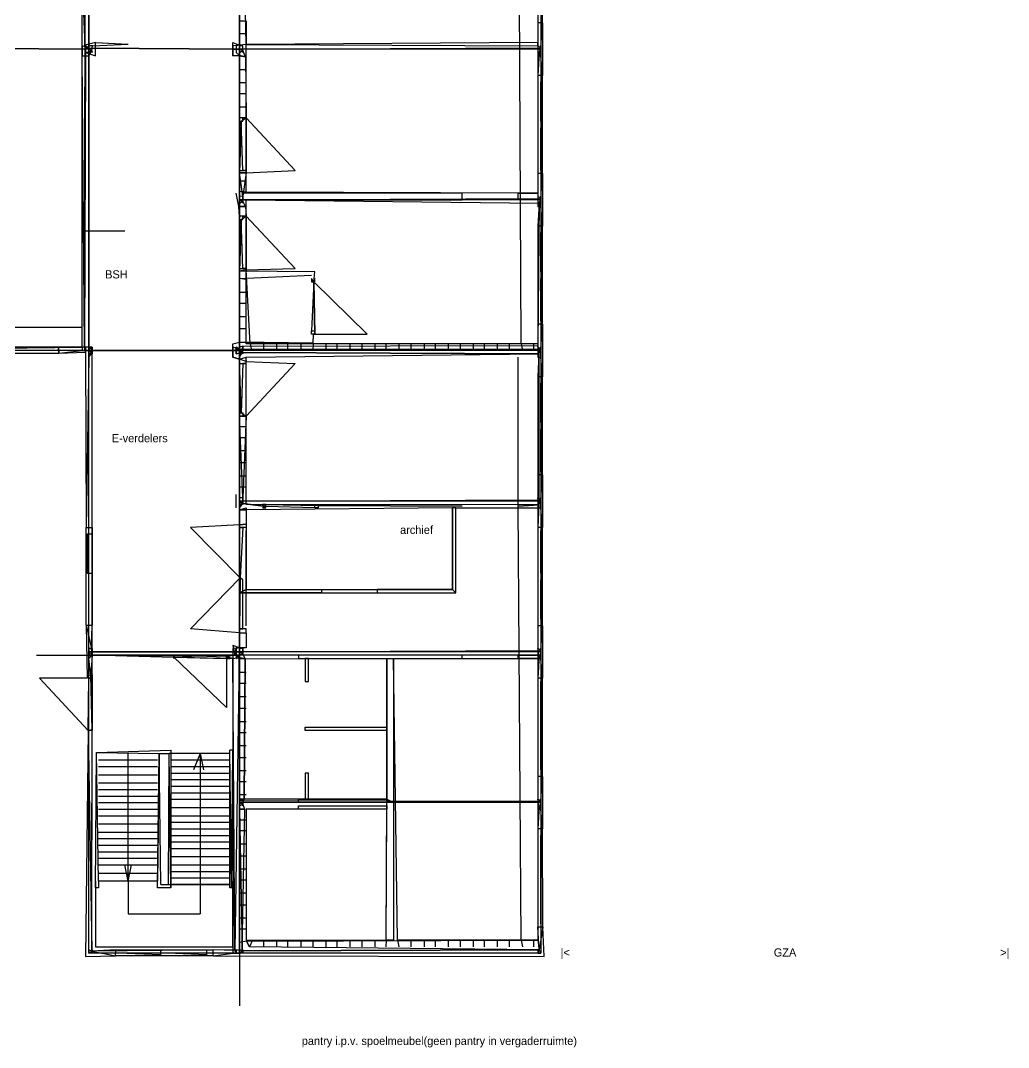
# Model space of a CAD drawing. Header units: metres. Extents: x -641 to 2745, y -1284 to 599.
# Drawn here: x 1085.2 to 1386.7, y -777.8 to -464.3 of the extents above; entities that cross this region are included whole.
import ezdxf

# ---------------------------------------------------------------- set-up
doc = ezdxf.new("R2010")
doc.units = ezdxf.units.M

msp = doc.modelspace()

# ---------------------------------------------------------------- linework, layer by layer
for p, q in [((1238, -563), (1237, -381)), ((1102.89, -429), (1104.83, -471.83)), ((1104.83, -471.83), (1105, -427)), ((1243, -435), (1243, -465)), ((1244.5, -465), (1244.5, -435)), ((1154, -464.5), (1152, -464.5)), ((1154, -464.5), (1152, -464.5)), ((1154, -464.5), (1152, -464.5)), ((1152, -471.75), (1152, -464.5)), ((1154, -464.5), (1154, -471.57)), ((1243, -465), (1243, -472)), ((1244.5, -465), (1243, -465)), ((1244, -472.64), (1244.5, -465)), ((1244.5, -465), (1244.5, -481)), ((1154, -468.33), (1152, -468.33)), ((1154, -468.33), (1152, -468.33)), ((1154, -468.33), (1152, -468.33)), ((1108, -471), (1104.83, -471.83)), ((1107.14, -472), (1118, -471.5)), ((1108, -475), (1108, -471)), ((1108, -471), (1118, -471.5)), ((1150, -475), (1150, -471)), ((1150, -471), (1152, -471.75)), ((1154, -471.57), (1152, -471.75)), ((1154, -471.57), (1152, -471.75)), ((1104.67, -564), (1104, -475)), ((1105, -474), (1104.67, -564)), ((1105, -474), (1108, -475)), ((1152, -474.9), (1150, -475)), ((1153.83, -475.33), (1152, -474.9)), ((1153.83, -475.33), (1152, -474.9)), ((1153.83, -475.33), (1152, -474.9)), ((1152, -494), (1152, -474.9)), ((1152, -474.9), (1153.83, -475.33)), ((1153.83, -475.33), (1154, -494)), ((1243.5, -474.17), (1243, -481)), ((1244.5, -481), (1244, -475)), ((1154, -479.33), (1152, -479.33)), ((1154, -479.33), (1152, -479.33)), ((1154, -479.33), (1152, -479.33)), ((1244.5, -481), (1243, -481)), ((1243, -481), (1243, -511)), ((1244.5, -511), (1244.5, -481)), ((1154, -483.33), (1152, -483.33)), ((1154, -483.33), (1152, -483.33)), ((1154, -483.33), (1152, -483.33)), ((1244, -495), (1244, -483)), ((1154, -486.67), (1152, -486.67)), ((1154, -486.67), (1152, -486.67)), ((1154, -486.67), (1152, -486.67)), ((1154, -490.67), (1152, -490.67)), ((1154, -490.67), (1152, -490.67)), ((1154, -490.67), (1152, -490.67)), ((1154, -494), (1152, -494)), ((1152.5, -495), (1152, -510.75)), ((1244, -510), (1244, -497)), ((1153, -517.91), (1152, -510.75)), ((1152, -510.75), (1154, -510.75)), ((1154, -510.75), (1153, -517.91)), ((1154, -513.33), (1152, -513.33)), ((1154, -513.33), (1152, -513.33)), ((1154, -513.33), (1152, -513.33)), ((1243, -511), (1243, -518)), ((1244.5, -511), (1243, -511)), ((1244, -518.62), (1244.5, -511)), ((1244.5, -511), (1244.5, -527)), ((1151.8, -521), (1151, -517)), ((1154, -516.67), (1152, -516.5)), ((1154, -516.67), (1152, -516.5)), ((1153, -517.91), (1153, -517.91)), ((1153, -519.43), (1153, -517.91)), ((1243.5, -520), (1243, -527)), ((1153.8, -521), (1151.8, -521)), ((1153.8, -521), (1151.8, -521)), ((1152, -524), (1151.8, -521)), ((1151.8, -521), (1153.8, -521)), ((1153.8, -521), (1154, -524)), ((1244.5, -527), (1244, -521)), ((1154, -524), (1152, -524)), ((1152.5, -525), (1152, -540.75)), ((1105, -528.5), (1117, -528.5)), ((1105, -528.5), (1117, -528.5)), ((1244.5, -527), (1243, -527)), ((1243, -527), (1243, -557)), ((1244, -541), (1244, -529)), ((1244.5, -557), (1244.5, -527)), ((1175, -541), (1152, -540.75)), ((1152, -540.75), (1152, -562.4)), ((1152, -543), (1174, -542)), ((1155.25, -563), (1154, -540.33)), ((1174.71, -544), (1175, -541)), ((1154, -543.33), (1152, -543)), ((1154, -543.33), (1152, -543)), ((1154, -543.33), (1152, -543)), ((1174.71, -544), (1174, -559)), ((1244, -556), (1244, -543)), ((1154, -547.33), (1152, -547.33)), ((1154, -547.33), (1152, -547.33)), ((1154, -547.33), (1152, -547.33)), ((1154, -550.67), (1152, -550.67)), ((1154, -550.67), (1152, -550.67)), ((1154, -550.67), (1152, -550.67)), ((1154, -554.67), (1152, -554.67)), ((1154, -554.67), (1152, -554.67)), ((1154, -554.67), (1152, -554.67)), ((1104, -558), (1062, -558)), ((1243, -557), (1243, -563.5)), ((1244.5, -557), (1243, -557)), ((1244, -564.62), (1244.5, -557)), ((1244.5, -557), (1244.5, -573)), ((1154, -558.33), (1152, -558.33)), ((1154, -558.33), (1152, -558.33)), ((1154, -558.33), (1152, -558.33)), ((1174.43, -562.71), (1174.6, -560)), ((1174.43, -562.71), (1174.6, -560)), ((1096.8, -564), (1067, -564)), ((1104.67, -564), (1096.8, -564)), ((1096.8, -564), (1096.83, -565.83)), ((1096.8, -564), (1096.83, -565.83)), ((1096.83, -565.83), (1096.8, -564)), ((1150, -563), (1152, -562.4)), ((1150, -567), (1150, -563)), ((1152, -564.62), (1152, -562.4)), ((1152, -562.4), (1174.43, -562.71)), ((1174.43, -562.71), (1152, -562.4)), ((1152.83, -565.65), (1153, -563.71)), ((1153, -563.71), (1243, -563.5)), ((1155.25, -563), (1155.67, -565)), ((1155.25, -563), (1155.67, -565)), ((1155.25, -563), (1155.67, -565)), ((1159.33, -563), (1159.33, -565)), ((1159.33, -563), (1159.33, -565)), ((1159.33, -563), (1159.33, -565)), ((1163.33, -563), (1163.33, -565)), ((1163.33, -563), (1163.33, -565)), ((1163.33, -563), (1163.33, -565)), ((1166.67, -563), (1166.67, -565)), ((1166.67, -563), (1166.67, -565)), ((1166.67, -563), (1166.67, -565)), ((1170.67, -563), (1170.67, -565)), ((1170.67, -563), (1170.67, -565)), ((1170.67, -563), (1170.67, -565)), ((1174.43, -562.71), (1174.33, -565)), ((1174.43, -562.71), (1174.33, -565)), ((1174.43, -562.71), (1174.33, -565)), ((1178.33, -563), (1178.33, -565)), ((1178.33, -563), (1178.33, -565)), ((1178.33, -563), (1178.33, -565)), ((1181.67, -563), (1181.67, -565)), ((1181.67, -563), (1181.67, -565)), ((1181.67, -563), (1181.67, -565)), ((1185.67, -563), (1185.67, -565)), ((1185.67, -563), (1185.67, -565)), ((1185.67, -563), (1185.67, -565)), ((1189.33, -563), (1189.33, -565)), ((1189.33, -563), (1189.33, -565)), ((1189.33, -563), (1189.33, -565)), ((1193.33, -563), (1193.33, -565)), ((1193.33, -563), (1193.33, -565)), ((1193.33, -563), (1193.33, -565)), ((1196.67, -563), (1196.67, -565)), ((1196.67, -563), (1196.67, -565)), ((1196.67, -563), (1196.67, -565)), ((1200.67, -563), (1200.67, -565)), ((1200.67, -563), (1200.67, -565)), ((1200.67, -563), (1200.67, -565)), ((1204.33, -563), (1204.33, -565)), ((1204.33, -563), (1204.33, -565)), ((1204.33, -563), (1204.33, -565)), ((1208.33, -563), (1208.33, -565)), ((1208.33, -563), (1208.33, -565)), ((1208.33, -563), (1208.33, -565)), ((1211.67, -563), (1211.67, -565)), ((1211.67, -563), (1211.67, -565)), ((1211.67, -563), (1211.67, -565)), ((1215.67, -563), (1215.67, -565)), ((1215.67, -563), (1215.67, -565)), ((1215.67, -563), (1215.67, -565)), ((1219.33, -563), (1219.33, -565)), ((1219.33, -563), (1219.33, -565)), ((1219.33, -563), (1219.33, -565)), ((1223.33, -563), (1223.33, -565)), ((1223.33, -563), (1223.33, -565)), ((1223.33, -563), (1223.33, -565)), ((1226.67, -563), (1226.67, -565)), ((1226.67, -563), (1226.67, -565)), ((1226.67, -563), (1226.67, -565)), ((1230.67, -563), (1230.67, -565)), ((1230.67, -563), (1230.67, -565)), ((1230.67, -563), (1230.67, -565)), ((1234.33, -563), (1234.33, -565)), ((1234.33, -563), (1234.33, -565)), ((1234.33, -563), (1234.33, -565)), ((1238, -563), (1238.33, -565)), ((1238, -563), (1238.33, -565)), ((1238, -563), (1238.33, -565)), ((1241.67, -563), (1241.67, -565)), ((1241.67, -563), (1241.67, -565)), ((1241.67, -563), (1241.67, -565)), ((1243, -563.5), (1243.31, -566)), ((1067, -565.8), (1096.83, -565.83)), ((1096, -565), (1082.75, -565)), ((1096.83, -565.83), (1104, -565)), ((1096.83, -565.83), (1105, -565.5)), ((1105, -565.5), (1105.2, -619)), ((1106, -567), (1105.2, -619)), ((1107, -619), (1107, -565.62)), ((1152, -567.67), (1150, -567)), ((1152, -567.67), (1154, -567)), ((1152.83, -565.65), (1243.31, -566)), ((1243.31, -566), (1152.83, -565.65)), ((1243.31, -566), (1152.83, -565.65)), ((1237, -612.5), (1237, -567)), ((1243.31, -566), (1243, -573)), ((1244.5, -573), (1244, -567)), ((1152.5, -584), (1152, -567.67)), ((1154, -568.33), (1152, -567.67)), ((1244.5, -573), (1243, -573)), ((1243, -573), (1243, -603)), ((1244.5, -603), (1244.5, -573)), ((1244, -587), (1244, -575)), ((1153, -610), (1152, -585)), ((1152, -585), (1154, -585)), ((1154, -585), (1153, -610)), ((1154, -588.33), (1152, -588.33)), ((1154, -588.33), (1152, -588.33)), ((1154, -588.33), (1152, -588.33)), ((1244, -602), (1244, -589)), ((1154, -591.67), (1152, -591.67)), ((1154, -591.67), (1152, -591.67)), ((1154, -591.67), (1152, -591.67)), ((1154, -595.67), (1152, -595.67)), ((1154, -595.67), (1152, -595.67)), ((1154, -595.67), (1152, -595.67)), ((1154, -599.33), (1152, -599.33)), ((1154, -599.33), (1152, -599.33)), ((1154, -599.33), (1152, -599.33)), ((1154, -603.33), (1152, -603.33)), ((1154, -603.33), (1152, -603.33)), ((1154, -603.33), (1152, -603.33)), ((1243, -603), (1243, -610)), ((1244.5, -603), (1243, -603)), ((1244, -610.62), (1244.5, -603)), ((1244.5, -603), (1244.5, -619)), ((1154, -606.67), (1152, -606.67)), ((1154, -606.67), (1152, -606.67)), ((1154, -606.67), (1152, -606.67)), ((1151, -613), (1151, -609)), ((1153, -610), (1153, -610)), ((1154, -613.67), (1152, -613.67)), ((1154, -613.67), (1152, -613.67)), ((1154, -613.67), (1152, -613.67)), ((1152, -618.17), (1152, -613.67)), ((1152, -613.67), (1154, -613.67)), ((1160, -612.6), (1153, -611.71)), ((1153, -611.71), (1160, -612.6)), ((1154, -613.67), (1154, -618)), ((1175, -613), (1160, -612.6)), ((1176, -612.33), (1220, -612.5)), ((1220, -612.5), (1176, -612.33)), ((1243.3, -612.1), (1237, -612.5)), ((1237, -612.5), (1243.3, -612.1)), ((1238, -745), (1237, -612.5)), ((1243.3, -612.1), (1243, -619)), ((1244.5, -619), (1244, -613)), ((1105.17, -648.83), (1105.2, -619)), ((1105.2, -619), (1107, -619)), ((1105.2, -619), (1107, -619)), ((1107, -619), (1107, -648.8)), ((1154, -618), (1152, -618.17)), ((1154, -618), (1152, -618.17)), ((1154, -618), (1152, -618.17)), ((1154, -649), (1154, -620)), ((1244.5, -619), (1243, -619)), ((1243, -619), (1243, -649)), ((1244, -633), (1244, -620)), ((1244.5, -649), (1244.5, -619)), ((1105.5, -621), (1107, -621)), ((1105.5, -621), (1105.5, -633)), ((1105.5, -633), (1107, -633)), ((1106, -648), (1106, -635)), ((1106, -635), (1106, -635)), ((1244, -647), (1244, -635)), ((1105.17, -648.83), (1107, -648.8)), ((1105.17, -648.83), (1107, -648.8)), ((1105.17, -648.83), (1107, -648.8)), ((1105.17, -648.83), (1105.5, -665)), ((1105.17, -648.83), (1106.86, -656)), ((1106.86, -656), (1107, -648.8)), ((1154, -651.33), (1152, -651.14)), ((1154, -651.33), (1152, -651.14)), ((1154, -651.33), (1152, -651.14)), ((1152, -655.78), (1152, -651.14)), ((1152, -651.14), (1154, -651.33)), ((1154, -651.33), (1154, -655.75)), ((1243, -649), (1243, -656)), ((1244.5, -649), (1243, -649)), ((1244, -656.58), (1244.5, -649)), ((1244.5, -649), (1244.5, -665)), ((1152, -655.78), (1150, -655)), ((1150, -655), (1150.6, -657.8)), ((1107, -657.89), (1106.6, -664.2)), ((1132, -658.57), (1107, -657.89)), ((1107, -657.89), (1132, -658.57)), ((1133, -658), (1148, -658.5)), ((1148, -658.5), (1150.6, -657.8)), ((1154, -655.75), (1152, -655.78)), ((1154, -655.75), (1152, -655.78)), ((1154, -655.75), (1152, -655.78)), ((1243.44, -658), (1243, -665)), ((1106.6, -664.2), (1106, -659)), ((1150, -659), (1148, -658.5)), ((1150.6, -748.2), (1150, -659)), ((1151.92, -658.75), (1150.6, -748.2)), ((1153.75, -659.12), (1151.92, -658.75)), ((1153.75, -659.12), (1151.92, -658.75)), ((1153.75, -659.12), (1151.92, -658.75)), ((1152, -702.33), (1151.92, -658.75)), ((1151.92, -658.75), (1153.75, -659.12)), ((1153.75, -659.12), (1153.38, -702)), ((1244.5, -665), (1244, -659)), ((1107, -680.75), (1106.6, -664.2)), ((1154, -663.33), (1152, -663.33)), ((1154, -663.33), (1152, -663.33)), ((1154, -663.33), (1152, -663.33)), ((1154, -666.67), (1152, -666.67)), ((1154, -666.67), (1152, -666.67)), ((1154, -666.67), (1152, -666.67)), ((1244.5, -665), (1243, -665)), ((1243, -665), (1243, -695)), ((1244, -679.5), (1244, -666)), ((1244.5, -695), (1244.5, -665)), ((1154, -670.67), (1152, -670.67)), ((1154, -670.67), (1152, -670.67)), ((1154, -670.67), (1152, -670.67)), ((1154, -674.33), (1152, -674.33)), ((1154, -674.33), (1152, -674.33)), ((1154, -674.33), (1152, -674.33)), ((1154, -678.33), (1152, -678.33)), ((1154, -678.33), (1152, -678.33)), ((1154, -678.33), (1152, -678.33)), ((1244, -693), (1244, -679.5)), ((1105.8, -681), (1105, -750)), ((1105.8, -681), (1106.93, -748.4)), ((1106.93, -748.4), (1107, -680.75)), ((1154, -681.67), (1152, -681.67)), ((1154, -681.67), (1152, -681.67)), ((1154, -681.67), (1152, -681.67)), ((1154, -685.67), (1152, -685.67)), ((1154, -685.67), (1152, -685.67)), ((1154, -685.67), (1152, -685.67)), ((1108, -729), (1108.33, -687.67)), ((1118, -727), (1118, -688)), ((1127, -729), (1127.5, -688)), ((1128, -728), (1127.5, -688)), ((1127.5, -688), (1130.5, -688)), ((1130.33, -728), (1130.5, -688)), ((1131, -729), (1130.5, -688)), ((1140, -688), (1138, -693)), ((1140, -688), (1140, -728)), ((1140, -688), (1141, -693)), ((1149.5, -729), (1149, -687)), ((1149.5, -729), (1150, -688)), ((1154, -689.33), (1152, -689.33)), ((1154, -689.33), (1152, -689.33)), ((1154, -689.33), (1152, -689.33)), ((1109, -690), (1127, -690)), ((1109, -692), (1127, -692)), ((1131, -690), (1149, -690)), ((1131, -692), (1149, -692)), ((1109, -694.5), (1127, -694.5)), ((1109, -694.5), (1127, -694.5)), ((1131, -694), (1149, -694)), ((1154, -693.33), (1152, -693.33)), ((1154, -693.33), (1152, -693.33)), ((1154, -693.33), (1152, -693.33)), ((1243, -695), (1243, -702)), ((1244.5, -695), (1243, -695)), ((1244, -702.58), (1244.5, -695)), ((1244.5, -695), (1244.5, -711)), ((1109, -697), (1127, -697)), ((1109, -699), (1127, -699)), ((1131, -696), (1149, -696)), ((1131, -698), (1149, -698)), ((1154, -696.67), (1152, -696.67)), ((1154, -696.67), (1152, -696.67)), ((1154, -696.67), (1152, -696.67)), ((1109, -701), (1127, -701)), ((1131, -700), (1149, -700)), ((1131, -702), (1149, -702)), ((1154, -700.67), (1152, -700.67)), ((1154, -700.67), (1152, -700.67)), ((1154, -700.67), (1152, -700.67)), ((1153.38, -702), (1152, -702.33)), ((1109, -703), (1127, -703)), ((1109, -705), (1127, -705)), ((1131, -704.5), (1149, -704.5)), ((1131, -704.5), (1149, -704.5)), ((1153.6, -705), (1152, -705)), ((1153.6, -705), (1152, -705)), ((1152, -705), (1152.8, -748.3)), ((1152.8, -748.3), (1153.6, -705)), ((1243.5, -704), (1243, -711)), ((1244.5, -711), (1244, -705)), ((1109, -707), (1127, -707)), ((1131, -707), (1149, -707)), ((1154, -708.33), (1152, -708.33)), ((1154, -708.33), (1152, -708.33)), ((1154, -708.33), (1152, -708.33)), ((1109, -709.5), (1127, -709.5)), ((1109, -709.5), (1127, -709.5)), ((1131, -709), (1149, -709)), ((1131, -711), (1149, -711)), ((1244.5, -711), (1243, -711)), ((1243, -711), (1243, -741)), ((1244.6, -741), (1244.5, -711)), ((1109, -712), (1127, -712)), ((1109, -714), (1127, -714)), ((1131, -713), (1149, -713)), ((1154, -711.67), (1152, -711.67)), ((1154, -711.67), (1152, -711.67)), ((1154, -711.67), (1152, -711.67)), ((1244, -726.5), (1244, -713)), ((1109, -716), (1127, -716)), ((1131, -715), (1149, -715)), ((1131, -717), (1149, -717)), ((1154, -715.67), (1152, -715.67)), ((1154, -715.67), (1152, -715.67)), ((1154, -715.67), (1152, -715.67)), ((1109, -718), (1127, -718)), ((1109, -720), (1127, -720)), ((1131, -719.5), (1149, -719.5)), ((1131, -719.5), (1149, -719.5)), ((1154, -719.33), (1152, -719.33)), ((1154, -719.33), (1152, -719.33)), ((1154, -719.33), (1152, -719.33)), ((1109, -722), (1127, -722)), ((1118, -727), (1117, -722)), ((1118, -727), (1119, -722)), ((1131, -722), (1149, -722)), ((1131, -724), (1149, -724)), ((1154, -723.33), (1152, -723.33)), ((1154, -723.33), (1152, -723.33)), ((1154, -723.33), (1152, -723.33)), ((1109, -724.5), (1127, -724.5)), ((1109, -724.5), (1127, -724.5)), ((1118, -727), (1118, -737)), ((1131, -726), (1149, -726)), ((1154, -726.67), (1152, -726.67)), ((1154, -726.67), (1152, -726.67)), ((1154, -726.67), (1152, -726.67)), ((1244, -740), (1244, -726.5)), ((1128, -728), (1130.33, -728)), ((1130.33, -728), (1149, -728)), ((1140, -728), (1140, -737)), ((1154, -730.67), (1152, -730.67)), ((1154, -730.67), (1152, -730.67)), ((1154, -730.67), (1152, -730.67)), ((1154, -734.33), (1152, -734.33)), ((1154, -734.33), (1152, -734.33)), ((1154, -734.33), (1152, -734.33)), ((1118, -737), (1140, -737)), ((1154, -738.33), (1152, -738.33)), ((1154, -738.33), (1152, -738.33)), ((1154, -738.33), (1152, -738.33)), ((1154, -741.67), (1152, -741.67)), ((1154, -741.67), (1152, -741.67)), ((1154, -741.67), (1152, -741.67)), ((1244.6, -741), (1243, -741)), ((1243.42, -748), (1243, -741)), ((1244.6, -741), (1243, -741)), ((1244.6, -741), (1243.42, -748)), ((1245, -750), (1244.6, -741)), ((1154.17, -745.33), (1152, -745.67)), ((1154.17, -745.33), (1152, -745.67)), ((1154.17, -745.33), (1152, -745.67)), ((1154.17, -745.33), (1243, -745)), ((1154.17, -745.33), (1155, -747)), ((1155, -747), (1154.17, -745.33)), ((1156, -745), (1155, -747)), ((1156, -745), (1155, -747)), ((1159.33, -745), (1159.33, -747)), ((1159.33, -745), (1159.33, -747)), ((1159.33, -745), (1159.33, -747)), ((1163.33, -745), (1163.33, -747)), ((1163.33, -745), (1163.33, -747)), ((1163.33, -745), (1163.33, -747)), ((1166.67, -745), (1166.67, -747)), ((1166.67, -745), (1166.67, -747)), ((1166.67, -745), (1166.67, -747)), ((1170.67, -745), (1170.67, -747)), ((1170.67, -745), (1170.67, -747)), ((1170.67, -745), (1170.67, -747)), ((1174.33, -745), (1174.33, -747)), ((1174.33, -745), (1174.33, -747)), ((1174.33, -745), (1174.33, -747)), ((1178.33, -745), (1178.33, -747)), ((1178.33, -745), (1178.33, -747)), ((1178.33, -745), (1178.33, -747)), ((1181.67, -745), (1181.67, -747)), ((1181.67, -745), (1181.67, -747)), ((1181.67, -745), (1181.67, -747)), ((1185.67, -745), (1185.67, -747)), ((1185.67, -745), (1185.67, -747)), ((1185.67, -745), (1185.67, -747)), ((1189.33, -745), (1189.33, -747)), ((1189.33, -745), (1189.33, -747)), ((1189.33, -745), (1189.33, -747)), ((1193.33, -745), (1193.33, -747)), ((1193.33, -745), (1193.33, -747)), ((1193.33, -745), (1193.33, -747)), ((1196.8, -745), (1196.67, -747)), ((1196.8, -745), (1196.67, -747)), ((1196.8, -745), (1196.67, -747)), ((1200.25, -745), (1200.67, -747)), ((1200.25, -745), (1200.67, -747)), ((1200.25, -745), (1200.67, -747)), ((1204.33, -745), (1204.33, -747)), ((1204.33, -745), (1204.33, -747)), ((1204.33, -745), (1204.33, -747)), ((1208.33, -745), (1208.33, -747)), ((1208.33, -745), (1208.33, -747)), ((1208.33, -745), (1208.33, -747)), ((1211.67, -745), (1211.67, -747)), ((1211.67, -745), (1211.67, -747)), ((1211.67, -745), (1211.67, -747)), ((1215.67, -745), (1215.67, -747)), ((1215.67, -745), (1215.67, -747)), ((1215.67, -745), (1215.67, -747)), ((1219.33, -745), (1219.33, -747)), ((1219.33, -745), (1219.33, -747)), ((1219.33, -745), (1219.33, -747)), ((1223.33, -745), (1223.33, -747)), ((1223.33, -745), (1223.33, -747)), ((1223.33, -745), (1223.33, -747)), ((1226.67, -745), (1226.67, -747)), ((1226.67, -745), (1226.67, -747)), ((1226.67, -745), (1226.67, -747)), ((1230.67, -745), (1230.67, -747)), ((1230.67, -745), (1230.67, -747)), ((1230.67, -745), (1230.67, -747)), ((1234.33, -745), (1234.33, -747)), ((1234.33, -745), (1234.33, -747)), ((1234.33, -745), (1234.33, -747)), ((1238, -745), (1238.33, -747)), ((1238, -745), (1238.33, -747)), ((1238, -745), (1238.33, -747)), ((1241.67, -745), (1241.67, -747)), ((1241.67, -745), (1241.67, -747)), ((1241.67, -745), (1241.67, -747)), ((1243, -745), (1243.42, -748)), ((1114.2, -748), (1106.93, -748.4)), ((1106.93, -748.4), (1114.17, -749.83)), ((1114.17, -749.83), (1114.2, -748)), ((1114.17, -749.83), (1114.2, -748)), ((1114.17, -749.83), (1114.2, -748)), ((1114.2, -748), (1144, -748)), ((1128, -749.5), (1115, -749)), ((1128, -749.5), (1128, -748)), ((1142, -749.5), (1130, -749)), ((1130, -749), (1130, -749)), ((1142, -749.5), (1142, -748)), ((1150.6, -748.2), (1144, -748)), ((1144, -749.8), (1144, -748)), ((1144, -749.8), (1144, -748)), ((1144, -749.8), (1150, -749)), ((1152.8, -748.3), (1243.42, -748)), ((1243.42, -748), (1152.8, -748.3)), ((1152.8, -748.3), (1152.8, -748.3)), ((1243.42, -748), (1155, -747)), ((1105, -750), (1114.17, -749.83)), ((1144, -749.8), (1114.17, -749.83)), ((1144, -749.8), (1245, -750))]:
    msp.add_line(p, q)
for points in [[(1060, -380.8), (1106, -381), (1106, -473), (1060, -472.73)], [(1106, -380.8), (1152, -381), (1152, -473), (1106, -472.73)], [(1105, -405), (1152, -405), (1152, -639), (1218, -639), (1218, -613), (1243, -613), (1243, -658), (1152, -658), (1107, -658), (1107, -564), (1104.67, -564)], [(1153.14, -425.86), (1200, -426), (1200, -405), (1243, -405), (1243, -471), (1154, -471.57)], [(1036.8, -564.8), (1104, -564), (1104, -429), (1037, -429), (1037, -474), (1040, -474), (1040, -534), (1036.5, -534)], [(1244, -426.75), (1244, -473), (1152, -473), (1152, -427)], [(1060, -472.73), (1106, -473), (1106, -565), (1060, -565)], [(1106, -472.73), (1104, -472), (1104, -473), (1106, -472.73)], [(1106, -472.73), (1104, -473), (1104, -475), (1106, -475)], [(1104.83, -471.83), (1105, -472), (1105, -472), (1104.83, -471.83)], [(1104.83, -471.83), (1105, -472), (1105, -473), (1105, -474)], [(1106, -472.73), (1105, -472), (1105, -473), (1106, -472.73)], [(1106, -472.73), (1105, -472), (1105, -473), (1106, -472.73)], [(1106, -472.73), (1105, -473), (1105, -474), (1106.88, -473.56)], [(1106, -472.73), (1105, -473), (1105, -474), (1106.88, -473.56)], [(1105, -474), (1105, -473), (1105, -474), (1105, -474)], [(1107.14, -472), (1106, -472), (1106, -473), (1106.88, -473.56)], [(1107.14, -472), (1106, -472), (1106, -473), (1106.88, -473.56)], [(1107.14, -472), (1106, -472), (1106, -473), (1106.88, -473.56)], [(1107.14, -472), (1106, -472), (1106, -473), (1106.88, -473.56)], [(1106, -472.73), (1152, -473), (1152, -565), (1106, -565)], [(1106.88, -473.56), (1106, -473), (1106, -474), (1106.88, -473.56)], [(1106.88, -473.56), (1106, -473), (1106, -474), (1106.88, -473.56)], [(1106.88, -473.56), (1106, -473), (1106, -474), (1106.88, -473.56)], [(1106.88, -473.56), (1106, -473), (1106, -475), (1106.88, -473.56)], [(1107.14, -472), (1107, -472), (1107, -472), (1107.14, -472)], [(1152, -471.75), (1150, -472), (1150, -473), (1152, -473)], [(1152, -473), (1150, -473), (1150, -475), (1152, -474.9)], [(1152, -471.75), (1151, -472), (1151, -473), (1152, -473)], [(1152, -471.75), (1151, -472), (1151, -473), (1152, -473)], [(1152, -471.75), (1151, -472), (1151, -473), (1152, -473)], [(1151, -472), (1151, -472), (1151, -472), (1151, -472)], [(1152, -473), (1151, -473), (1151, -474), (1152, -474.9)], [(1152, -473), (1151, -473), (1151, -474), (1152, -474.9)], [(1152, -473), (1151, -473), (1151, -474), (1152, -474.9)], [(1153, -472), (1152, -472), (1152, -473), (1153, -473.38)], [(1153, -472), (1152, -472), (1152, -473), (1153, -473.38)], [(1153, -472), (1152, -472), (1152, -473), (1153, -473.38)], [(1153, -472), (1152, -472), (1152, -473), (1153, -473.38)], [(1244, -472.64), (1244, -519), (1152, -519), (1152, -473)], [(1153, -473.38), (1152, -473), (1152, -474), (1153, -473.38)], [(1153, -473.38), (1152, -473), (1152, -474), (1153, -473.38)], [(1153, -473.38), (1152, -473), (1152, -474), (1153, -473.38)], [(1153, -473.38), (1152, -473), (1152, -475), (1153.83, -475.33)], [(1153, -472), (1153, -472), (1153, -472), (1153, -472)], [(1154, -471.57), (1243, -472), (1243, -471), (1154, -471.57)], [(1154, -471.57), (1243, -472), (1243, -517), (1154, -516.67)], [(1243, -472), (1243, -472), (1243, -472), (1243, -472)], [(1244, -472.64), (1243, -472), (1243, -473), (1244, -472.64)], [(1244, -472.64), (1243, -472), (1243, -473), (1244, -472.64)], [(1244, -472.64), (1243, -472), (1243, -473), (1244, -472.64)], [(1244, -472.64), (1243, -472), (1243, -473), (1244, -472.64)], [(1244, -472.64), (1243, -473), (1243, -474), (1243.5, -474.17)], [(1244, -472.64), (1243, -473), (1243, -474), (1243.5, -474.17)], [(1244, -472.64), (1243, -473), (1243, -474), (1243.5, -474.17)], [(1244, -472.64), (1243, -473), (1243, -475), (1244, -475)], [(1105, -474), (1105, -474), (1105, -474), (1105, -474)], [(1106.88, -473.56), (1107, -474), (1107, -474), (1106.88, -473.56)], [(1151, -474), (1151, -474), (1151, -474), (1151, -474)], [(1153, -473.38), (1153, -474), (1153, -474), (1153, -473.38)], [(1243.5, -474.17), (1243, -474), (1243, -474), (1243.5, -474.17)], [(1152, -494), (1152, -494), (1152, -494), (1152, -495), (1153, -495), (1153, -494), (1154, -494), (1154, -494), (1154, -494), (1154, -494)], [(1154, -494), (1154, -510), (1153, -510), (1152.5, -495)], [(1152, -510.75), (1152, -511), (1152, -511), (1152, -510), (1153, -510), (1153, -510), (1154, -510), (1154, -511), (1154, -511), (1154, -510.75)], [(1220, -517), (1153, -517), (1153, -519), (1220, -519)], [(1237, -517), (1243, -517), (1243, -519), (1237, -519)], [(1153, -517.91), (1152, -518), (1152, -519), (1153, -519.43)], [(1153, -517.91), (1152, -518), (1152, -519), (1153, -519.43)], [(1153, -517.91), (1152, -518), (1152, -519), (1153, -519.43)], [(1153, -517.91), (1152, -518), (1152, -519), (1153, -519.43)], [(1244, -518.62), (1244, -565), (1152, -565), (1152, -519)], [(1153, -519.43), (1152, -519), (1152, -520), (1153, -519.43)], [(1153, -519.43), (1152, -519), (1152, -520), (1153, -519.43)], [(1153, -519.43), (1152, -519), (1152, -521), (1153.8, -521)], [(1153, -519.43), (1152, -520), (1152, -520), (1153, -519.43)], [(1153, -517.91), (1153, -518), (1153, -518), (1153, -517.91)], [(1153, -519.43), (1153, -520), (1153, -520), (1153, -519.43)], [(1243.5, -520), (1243, -563), (1154, -563), (1154, -519)], [(1243, -518), (1243, -518), (1243, -518), (1243, -518)], [(1244, -518.62), (1243, -518), (1243, -519), (1244, -518.62)], [(1244, -518.62), (1243, -518), (1243, -519), (1244, -518.62)], [(1244, -518.62), (1243, -518), (1243, -519), (1244, -518.62)], [(1244, -518.62), (1243, -518), (1243, -519), (1244, -518.62)], [(1244, -518.62), (1243, -519), (1243, -520), (1243.5, -520)], [(1244, -518.62), (1243, -519), (1243, -520), (1243.5, -520)], [(1244, -518.62), (1243, -519), (1243, -521), (1244, -521)], [(1243.5, -520), (1243, -520), (1243, -520), (1243.5, -520)], [(1243.5, -520), (1243, -520), (1243, -520), (1243.5, -520)], [(1152, -524), (1152, -524), (1152, -524), (1152, -525), (1153, -525), (1153, -524), (1154, -524), (1154, -524), (1154, -524), (1154, -524)], [(1154, -524), (1154, -540), (1153, -540), (1152.5, -525)], [(1152, -540.75), (1152, -541), (1152, -541), (1152, -540), (1153, -540), (1153, -540), (1154, -540), (1154, -541), (1154, -541), (1154, -540.33)], [(1174.71, -544), (1174, -543), (1174, -543), (1174, -544), (1175, -544), (1175, -544), (1175, -544), (1175, -543), (1175, -543), (1174.71, -544)], [(1174.71, -544), (1175, -560), (1175, -560), (1174.71, -544)], [(1174.6, -560), (1174, -560), (1174, -560), (1174, -559), (1175, -559), (1175, -560), (1175, -560), (1175, -560), (1175, -560), (1174.6, -560)], [(1106.62, -564), (1104, -564), (1104, -565), (1106, -565)], [(1104.67, -564), (1105, -564), (1105, -565), (1105, -565.5)], [(1104.67, -564), (1105, -564), (1105, -565), (1105, -565.5)], [(1106.62, -564), (1105, -564), (1105, -565), (1106, -565)], [(1106.62, -564), (1105, -564), (1105, -565), (1106, -565)], [(1106.62, -564), (1106, -564), (1106, -565), (1107, -565.62)], [(1106.62, -564), (1106, -564), (1106, -565), (1107, -565.62)], [(1106.62, -564), (1106, -564), (1106, -565), (1107, -565.62)], [(1106.62, -564), (1106, -564), (1106, -565), (1107, -565.62)], [(1106.62, -564), (1107, -564), (1107, -565), (1107, -565.62)], [(1152, -564.62), (1150, -564), (1150, -565), (1152, -564.62)], [(1151, -564), (1151, -564), (1151, -565), (1151, -565.67)], [(1152, -564.62), (1151, -564), (1151, -565), (1152, -564.62)], [(1152, -564.62), (1151, -564), (1151, -565), (1152, -564.62)], [(1152, -564.62), (1151, -564), (1151, -565), (1152, -564.62)], [(1153, -563.71), (1152, -564), (1152, -565), (1152.83, -565.65)], [(1153, -563.71), (1152, -564), (1152, -565), (1152.83, -565.65)], [(1153, -563.71), (1152, -564), (1152, -565), (1152.83, -565.65)], [(1153, -563.71), (1152, -564), (1152, -565), (1152.83, -565.65)], [(1153, -563.71), (1153, -564), (1153, -565), (1152.83, -565.65)], [(1243, -563.5), (1243, -564), (1243, -565), (1243.31, -566)], [(1244, -564.62), (1243, -564), (1243, -565), (1244, -564.62)], [(1244, -564.62), (1243, -564), (1243, -565), (1244, -564.62)], [(1244, -564.62), (1243, -564), (1243, -565), (1244, -564.62)], [(1244, -564.62), (1243, -564), (1243, -565), (1244, -564.62)], [(1107, -565.62), (1106, -565), (1106, -566), (1107, -565.62)], [(1107, -565.62), (1106, -565), (1106, -566), (1107, -565.62)], [(1107, -565.62), (1106, -565), (1106, -567), (1107, -565.62)], [(1106, -565), (1152, -565), (1152, -657), (1106, -657)], [(1107, -565.62), (1106, -566), (1106, -566), (1107, -565.62)], [(1107, -565.62), (1107, -566), (1107, -566), (1107, -565.62)], [(1152, -564.62), (1150, -565), (1150, -567), (1152, -567.67)], [(1152, -564.62), (1151, -565), (1151, -566), (1152.83, -565.65)], [(1152, -564.62), (1151, -565), (1151, -566), (1152.83, -565.65)], [(1152.83, -565.65), (1151, -566), (1151, -566), (1152.83, -565.65)], [(1151, -565.67), (1151, -566), (1151, -566), (1151, -565.67)], [(1244, -564.62), (1244, -611), (1152, -611), (1152, -564.62)], [(1152.83, -565.65), (1152, -565), (1152, -566), (1152.83, -565.65)], [(1152.83, -565.65), (1152, -565), (1152, -566), (1152.83, -565.65)], [(1152.83, -565.65), (1152, -565), (1152, -567), (1152.83, -565.65)], [(1152.83, -565.65), (1152, -566), (1152, -566), (1152.83, -565.65)], [(1152.83, -565.65), (1153, -566), (1153, -566), (1152.83, -565.65)], [(1243.3, -612.1), (1154, -612), (1154, -567), (1243.31, -566)], [(1244, -564.62), (1243, -565), (1243, -566), (1243.31, -566)], [(1244, -564.62), (1243, -565), (1243, -566), (1243.31, -566)], [(1244, -564.62), (1243, -565), (1243, -567), (1244, -567)], [(1243.31, -566), (1243, -566), (1243, -566), (1243.31, -566)], [(1243.31, -566), (1243, -566), (1243, -566), (1243.31, -566)], [(1152, -567.67), (1152, -568), (1152, -568), (1152, -569), (1153, -569), (1153, -569), (1154, -569), (1154, -568), (1154, -568), (1154, -568.33)], [(1154, -585), (1154, -569), (1153, -569), (1152.5, -584)], [(1152, -585), (1152, -585), (1152, -585), (1152, -584), (1153, -584), (1153, -585), (1154, -585), (1154, -585), (1154, -585), (1154, -585)], [(1153, -610), (1152, -610), (1152, -611), (1153, -611.71)], [(1153, -610), (1152, -610), (1152, -611), (1153, -611.71)], [(1153, -610), (1152, -610), (1152, -611), (1153, -611.71)], [(1153, -610), (1152, -610), (1152, -611), (1153, -611.71)], [(1244, -610.62), (1244, -657), (1152, -657), (1152, -611)], [(1153, -611.71), (1152, -611), (1152, -612), (1153, -611.71)], [(1153, -611.71), (1152, -611), (1152, -613), (1153, -611.71)], [(1153, -611.71), (1152, -611), (1152, -613), (1153, -611.71)], [(1153, -610), (1153, -610), (1153, -611), (1153, -611.71)], [(1243, -610), (1243, -610), (1243, -611), (1243.3, -612.1)], [(1244, -610.62), (1243, -610), (1243, -611), (1244, -610.62)], [(1244, -610.62), (1243, -610), (1243, -611), (1244, -610.62)], [(1244, -610.62), (1243, -610), (1243, -611), (1244, -610.62)], [(1244, -610.62), (1243, -610), (1243, -611), (1244, -610.62)], [(1244, -610.62), (1243, -611), (1243, -612), (1243.3, -612.1)], [(1244, -610.62), (1243, -611), (1243, -613), (1244, -613)], [(1244, -610.62), (1243, -611), (1243, -613), (1244, -613)], [(1153, -611.71), (1152, -612), (1152, -612), (1153, -611.71)], [(1152, -613.67), (1154, -613), (1154, -638), (1152, -639)], [(1153, -611.71), (1153, -612), (1153, -612), (1153, -611.71)], [(1154, -638), (1217, -638), (1217, -613), (1154, -613.67)], [(1160, -612.6), (1159, -613), (1159, -613), (1160, -613), (1160, -612), (1160, -612), (1160, -612), (1159, -612), (1159, -612), (1160, -612.6)], [(1176, -612.33), (1160, -612), (1160, -612), (1176, -612.33)], [(1176, -612.33), (1176, -613), (1176, -613), (1175, -613), (1175, -612), (1176, -612), (1176, -612), (1176, -612), (1176, -612), (1176, -612.33)], [(1218, -613), (1217, -613), (1217, -638), (1218, -639)], [(1243.3, -612.1), (1243, -612), (1243, -612), (1243.3, -612.1)], [(1243.3, -612.1), (1243, -612), (1243, -612), (1243.3, -612.1)], [(1154, -618), (1154, -618), (1154, -618), (1154, -619), (1153, -619), (1153, -619), (1152, -619), (1152, -618), (1152, -618), (1152, -618.17)], [(1152.2, -634.4), (1152, -619), (1153, -619), (1152.2, -634.4)], [(1152.2, -634.4), (1152, -650), (1153, -650), (1153, -635)], [(1177, -638), (1177, -639), (1152, -639), (1154, -638)], [(1194, -638), (1194, -639), (1218, -639), (1217, -638)], [(1154, -651.33), (1154, -651), (1154, -651), (1154, -650), (1153, -650), (1153, -650), (1152, -650), (1152, -651), (1152, -651), (1152, -651.14)], [(1106.86, -656), (1106, -656), (1106, -657), (1107, -657.89)], [(1106.86, -656), (1106, -656), (1106, -657), (1107, -657.89)], [(1106.86, -656), (1106, -656), (1106, -657), (1107, -657.89)], [(1106.86, -656), (1106, -656), (1106, -657), (1107, -657.89)], [(1107, -657.89), (1106, -657), (1106, -659), (1107, -657.89)], [(1107, -657.89), (1106, -657), (1106, -659), (1107, -657.89)], [(1106, -657), (1152, -657), (1152, -749), (1106, -749)], [(1107, -657.89), (1106, -658), (1106, -658), (1107, -657.89)], [(1107, -657.89), (1106, -658), (1106, -658), (1107, -657.89)], [(1106.86, -656), (1107, -656), (1107, -657), (1107, -657.89)], [(1107, -657.89), (1150, -659), (1150, -748), (1106.93, -748.4)], [(1107, -657.89), (1107, -658), (1107, -658), (1107, -657.89)], [(1132, -658.57), (1148, -659), (1148, -658), (1132, -658.57)], [(1132, -658.57), (1132, -658), (1132, -658), (1133, -658), (1133, -658), (1132, -658), (1132, -659), (1132, -659), (1132, -659), (1132, -658.57)], [(1148, -658.5), (1149, -658), (1149, -658), (1148, -658), (1148, -658), (1148, -658), (1148, -659), (1149, -659), (1149, -659), (1148, -658.5)], [(1152, -655.78), (1150, -656), (1150, -657), (1152, -657)], [(1152, -657), (1150, -657), (1150, -659), (1151.92, -658.75)], [(1151, -656), (1151, -656), (1151, -657), (1150.6, -657.8)], [(1150.6, -657.8), (1151, -658), (1151, -658), (1150.6, -657.8)], [(1152, -655.78), (1151, -656), (1151, -657), (1152, -657)], [(1152, -655.78), (1151, -656), (1151, -657), (1152, -657)], [(1152, -655.78), (1151, -656), (1151, -657), (1152, -657)], [(1152, -657), (1151, -657), (1151, -659), (1151.92, -658.75)], [(1151.92, -658.75), (1151, -658), (1151, -658), (1151.92, -658.75)], [(1151.92, -658.75), (1151, -658), (1151, -658), (1151.92, -658.75)], [(1153, -656), (1152, -656), (1152, -657), (1153, -657.46)], [(1153, -656), (1152, -656), (1152, -657), (1153, -657.46)], [(1153, -656), (1152, -656), (1152, -657), (1153, -657.46)], [(1153, -656), (1152, -656), (1152, -657), (1153, -657.46)], [(1244, -656.58), (1244, -703), (1152, -703), (1152, -657)], [(1153, -657.46), (1152, -657), (1152, -659), (1153.75, -659.12)], [(1153, -657.46), (1152, -657), (1152, -659), (1153.75, -659.12)], [(1153, -657.46), (1152, -658), (1152, -658), (1153, -657.46)], [(1153, -657.46), (1152, -658), (1152, -658), (1153, -657.46)], [(1153, -656), (1153, -656), (1153, -657), (1153, -657.46)], [(1153, -657.46), (1153, -658), (1153, -658), (1153, -657.46)], [(1170, -658), (1170, -659), (1220, -659), (1220, -658)], [(1243.44, -658), (1243, -659), (1237, -659), (1237, -658)], [(1243, -656), (1243, -656), (1243, -657), (1243.44, -658)], [(1244, -656.58), (1243, -656), (1243, -657), (1244, -656.58)], [(1244, -656.58), (1243, -656), (1243, -657), (1244, -656.58)], [(1244, -656.58), (1243, -656), (1243, -657), (1244, -656.58)], [(1244, -656.58), (1243, -656), (1243, -657), (1244, -656.58)], [(1244, -656.58), (1243, -657), (1243, -659), (1244, -659)], [(1244, -656.58), (1243, -657), (1243, -659), (1244, -659)], [(1243.44, -658), (1243, -658), (1243, -658), (1243.44, -658)], [(1243.44, -658), (1243, -658), (1243, -658), (1243.44, -658)], [(1243.44, -658), (1243, -658), (1243, -658), (1243.44, -658)], [(1153.75, -659.12), (1197, -659), (1197, -702), (1153.38, -702)], [(1172, -666), (1173, -666), (1173, -659), (1172, -659)], [(1197, -659), (1199, -659), (1199, -703), (1197, -702.5)], [(1199, -659), (1243, -659), (1243, -745), (1200.25, -745)], [(1106.6, -664.2), (1107, -664), (1107, -664), (1107, -665), (1107, -665), (1107, -665), (1106, -665), (1106, -664), (1106, -664), (1106.6, -664.2)], [(1105.8, -681), (1106, -665), (1107, -665), (1107, -680.75)], [(1107, -680.75), (1107, -681), (1107, -681), (1107, -680), (1107, -680), (1107, -681), (1106, -681), (1106, -681), (1106, -681), (1105.8, -681)], [(1172, -681), (1172, -680), (1197, -680), (1197, -681)], [(1127.5, -688), (1127, -727), (1109, -727), (1108.33, -687.67)], [(1172, -702), (1173, -702), (1173, -694), (1172, -694)], [(1153.38, -702), (1152, -702), (1152, -703), (1153, -703.46)], [(1153.38, -702), (1152, -702), (1152, -703), (1153, -703.46)], [(1153.38, -702), (1152, -702), (1152, -703), (1153, -703.46)], [(1153.38, -702), (1152, -702), (1152, -703), (1153, -703.46)], [(1153.38, -702), (1153, -702), (1153, -703), (1153, -703.46)], [(1170, -703), (1170, -702), (1197, -702), (1199, -703)], [(1243, -702), (1243, -702), (1243, -703), (1243.5, -704)], [(1244, -702.58), (1243, -702), (1243, -703), (1244, -702.58)], [(1244, -702.58), (1243, -702), (1243, -703), (1244, -702.58)], [(1244, -702.58), (1243, -702), (1243, -703), (1244, -702.58)], [(1244, -702.58), (1243, -702), (1243, -703), (1244, -702.58)], [(1244, -702.58), (1244, -749), (1152, -749), (1152, -702.33)], [(1153, -703.46), (1152, -703), (1152, -705), (1153.6, -705)], [(1153, -703.46), (1152, -703), (1152, -705), (1153.6, -705)], [(1153, -703.46), (1152, -704), (1152, -704), (1153, -703.46)], [(1153, -703.46), (1152, -704), (1152, -704), (1153, -703.46)], [(1153, -703.46), (1153, -704), (1153, -704), (1153, -703.46)], [(1197, -705), (1154, -705), (1154, -745), (1196.8, -745)], [(1170, -705), (1170, -704), (1197, -704), (1197, -705)], [(1197, -702.5), (1199, -703), (1199, -745), (1196.8, -745)], [(1244, -702.58), (1243, -703), (1243, -705), (1244, -705)], [(1244, -702.58), (1243, -703), (1243, -705), (1244, -705)], [(1243.5, -704), (1243, -704), (1243, -704), (1243.5, -704)], [(1243.5, -704), (1243, -704), (1243, -704), (1243.5, -704)], [(1243.5, -704), (1243, -704), (1243, -704), (1243.5, -704)], [(1108, -727), (1108, -747), (1150, -747), (1150, -727), (1150, -727), (1150, -729), (1149, -729), (1149, -728), (1131, -728), (1131, -729), (1130, -729), (1130, -729), (1128, -729), (1128, -729), (1127, -729), (1127, -727), (1109, -727), (1109, -729), (1108, -729), (1108, -727)], [(1106.93, -748.4), (1106, -748), (1106, -749), (1106.93, -748.4)], [(1106.93, -748.4), (1106, -748), (1106, -749), (1106.93, -748.4)], [(1106.93, -748.4), (1106, -748), (1106, -749), (1106.93, -748.4)], [(1106.93, -748.4), (1106, -748), (1106, -749), (1106.93, -748.4)], [(1106.93, -748.4), (1107, -748), (1107, -749), (1106.93, -748.4)], [(1152.8, -748.3), (1150, -748), (1150, -749), (1152, -749)], [(1150.6, -748.2), (1151, -748), (1151, -749), (1150.6, -748.2)], [(1152.8, -748.3), (1151, -748), (1151, -749), (1152, -749)], [(1152.8, -748.3), (1151, -748), (1151, -749), (1152, -749)], [(1152.8, -748.3), (1151, -748), (1151, -749), (1152, -749)], [(1152.8, -748.3), (1152, -748), (1152, -749), (1152.8, -748.3)], [(1152.8, -748.3), (1152, -748), (1152, -749), (1152.8, -748.3)], [(1152.8, -748.3), (1152, -748), (1152, -749), (1152.8, -748.3)], [(1152.8, -748.3), (1152, -748), (1152, -749), (1152.8, -748.3)], [(1152.8, -748.3), (1153, -748), (1153, -749), (1152.8, -748.3)], [(1243.42, -748), (1243, -748), (1243, -749), (1243.42, -748)], [(1243.42, -748), (1243, -748), (1243, -749), (1244, -749)], [(1243.42, -748), (1243, -748), (1243, -749), (1244, -749)], [(1243.42, -748), (1243, -748), (1243, -749), (1244, -749)], [(1243.42, -748), (1243, -748), (1243, -749), (1244, -749)]]:
    msp.add_lwpolyline(points, close=True)
for points in [[(1154, -510.75), (1169, -510), (1154, -494)], [(1154, -540.33), (1169, -540), (1154, -524)], [(1174.6, -560), (1191, -560), (1174.71, -544)], [(1154, -568.33), (1169, -569), (1154, -585)], [(1152, -618.17), (1137, -619), (1152.2, -634.4)], [(1152, -651.14), (1137, -650), (1152.2, -634.4)], [(1090, -658), (1152, -658), (1152, -765)], [(1148, -658.5), (1148, -674), (1132, -658.57)], [(1105.5, -665), (1091, -665), (1105.8, -681)], [(1108.33, -687.67), (1131, -687), (1131, -687), (1131, -728), (1149, -728), (1149, -688), (1130.5, -688)], [(1150, -688), (1150, -688), (1150, -687), (1149, -687)], [(1108, -727), (1108, -727), (1108, -747), (1150, -747), (1150, -727), (1150, -727)]]:
    msp.add_lwpolyline(points)

# ---------------------------------------------------------------- texts
for s, p in [('BSH', (1111, -543)), ('E-verdelers', (1113, -593)), ('archief', (1201, -621)), ('|<                                                                   GZA                                                                   >|', (1250, -750)), ('pantry i.p.v. spoelmeubel(geen pantry in vergaderruimte)', (1171, -777))]:
    msp.add_text(s, height=2.5).set_placement(p)

doc.saveas('drawing.dxf')
